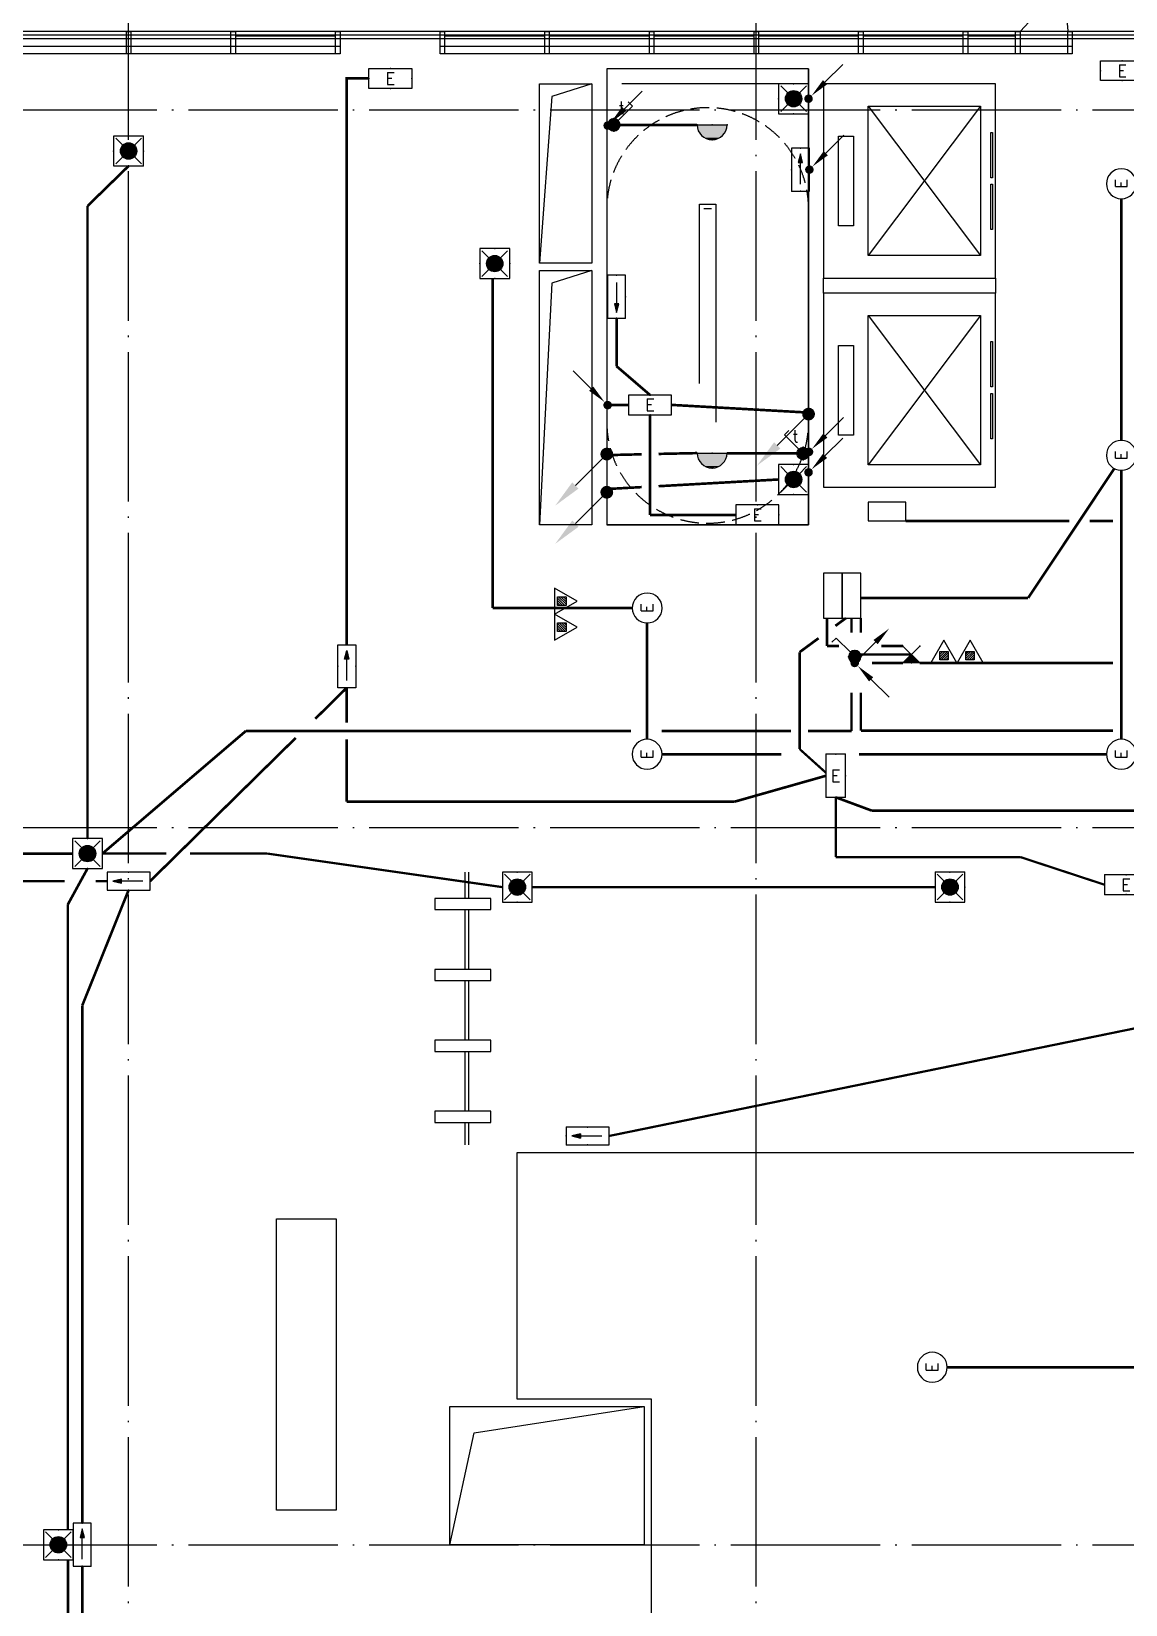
# Model space of a CAD drawing. Extents: x -2209072 to 495824, y -92434 to 572724.
# Drawn here: x 66500 to 81142, y 36400 to 57450 of the extents above; entities that cross this region are included whole.
import ezdxf
from ezdxf.enums import TextEntityAlignment as Align
from ezdxf.xclip import XClip

# ---------------------------------------------------------------- set-up
doc = ezdxf.new("R2010")
doc.units = 0
doc.header["$LTSCALE"] = 1000
doc.header["$MEASUREMENT"] = 0
for name, pattern in [('DASH', [0.35, 0.25, -0.1]), ('X-104 6#7#平面$0$104-1112 结构$0$$AUDIT_BAD_LTYPE1', [0]), ('X-104 6#7#平面$0$DASH', [0.35, 0.25, -0.1]), ('X-104 6#7#平面$0$DOTE', [2.42, 2, -0.2, 0.02, -0.2]), ('梯段6、7$0$DASH', [0.35, 0.25, -0.1])]:
    doc.linetypes.add(name, pattern=pattern)
doc.layers.get('0').update_dxf_attribs({"linetype": 'CONTINUOUS'})
doc.layers.get('Defpoints').update_dxf_attribs({"linetype": 'CONTINUOUS'})
doc.layers.add('6#7#幕墙$0$04-不打印_辅助线', color=165, linetype='CONTINUOUS', plot=False)
for name, color, linetype in [('6#7#幕墙$0$A-C_玻璃幕墙', 140, 'CONTINUOUS'), ('6#7#幕墙$0$A-C_窗', 140, 'CONTINUOUS'), ('6#7#幕墙$0$A-金属背板', 30, 'CONTINUOUS'), ('EQUIP-照明', 3, 'CONTINUOUS'), ('EQUIP-箱柜', 3, 'CONTINUOUS'), ('LWIRE', 4, 'CONTINUOUS'), ('TEL_TEXT', 3, 'CONTINUOUS'), ('WIRE-应急', 2, 'DASH'), ('WIRE-照明', 1, 'CONTINUOUS'), ('X-104 6#7#平面$0$01-标注_轴线坐标', 132, 'CONTINUOUS'), ('X-104 6#7#平面$0$A-E_电梯', 171, 'CONTINUOUS'), ('X-104 6#7#平面$0$A-SUR_看线', 231, 'CONTINUOUS'), ('X-104 6#7#平面$0$A-TECH_结构', 21, 'CONTINUOUS'), ('X-104 6#7#平面$0$A_AXIS-轴线', 36, 'X-104 6#7#平面$0$DOTE'), ('X-104 6#7#平面$0$EQUIP_消防-01', 7, 'CONTINUOUS'), ('X-104 6#7#平面$0$TWT_TEXT', 7, 'CONTINUOUS'), ('X-104 6#7#平面$0$水-消防_消火栓', 41, 'CONTINUOUS'), ('梯段6、7$0$A-E_楼梯', 171, 'CONTINUOUS')]:
    doc.layers.add(name, color=color, linetype=linetype)
doc.layers.add('X-104 6#7#平面$0$000套内', color=226, linetype='CONTINUOUS', lineweight=30, plot=False)
doc.styles.add('_TEL_DIM', font='SIMPLEX', dxfattribs={"width": 0.8, "height": 3.5, "bigfont": 'HZTXT'})
doc.styles.get("Standard").update_dxf_attribs({"font": 'gbenor.shx', "bigfont": 'gbcbig.shx'})

# ---------------------------------------------------------------- blocks, each defined once
blk = doc.blocks.new('$equip$00001838')
blk.add_circle((0, 0), 0.5)
at = {"color": 7, "style": '_TEL_DIM'}
blk.add_attdef('$TEXT$', text='', height=0.4, dxfattribs=at).set_placement((0, 0), align=Align.MIDDLE_CENTER)
at = {"color": 7, "style": '_TEL_DIM', "flags": 1}
blk.add_attdef('A', text='', height=0.00002, dxfattribs=at).set_placement((0, 0), align=Align.MIDDLE_CENTER)
blk = doc.blocks.new('$equip_U$00000189(HT0843)')
at = {"color": 2}
for p, q in [((-0.72, 0.66), (-0.72, 0)), ((0.72, 0.66), (-0.72, 0.66)), ((0.72, 0), (0.72, 0.66)), ((-0.72, 0), (0.72, 0))]:
    blk.add_line(p, q, dxfattribs=at)
at = {"color": 2, "const_width": 0.0125}
for points in [[(0.72, 0.66), (0.72, 0.66), (-0.72, 0.66)], [(-0.72, 0.66), (-0.72, 0)], [(0.72, 0), (0.72, 0.66)], [(-0.72, 0), (0.72, 0)]]:
    blk.add_lwpolyline(points, dxfattribs=at)
at = {"color": 2}
blk.add_lwpolyline([(-0.72, 0.66), (-0.72, 0)], dxfattribs=at)
for p in [(0, 0.66), (-0.72, 0.33), (0, 0), (0.72, 0.33)]:
    blk.add_point(p)
at = {"color": 7, "style": '_TEL_DIM'}
blk.add_attdef('$TEXT$', text='', height=0.4, dxfattribs=at).set_placement((0, 0.33), align=Align.MIDDLE_CENTER)
at = {"color": 7, "style": '_TEL_DIM', "flags": 1}
blk.add_attdef('A', text='', height=0.000025, dxfattribs=at).set_placement((0, 0), align=Align.MIDDLE_CENTER)
blk = doc.blocks.new('$equip$00001962')
for p, q in [((0.147, 0.356), (0.625, 0.833)), ((0.625, 0.833), (0.766, 0.692))]:
    blk.add_line(p, q)
blk.add_circle((0, 0.208), 0.208)
for p in [(-0.208, 0.208), (0, 0.417), (0, 0), (0.208, 0.208)]:
    blk.add_point(p)
for points in [[(-0.18, 0.313), (0.18, 0.313), (-0.208, 0.208), (0.208, 0.208)], [(-0.18, 0.104), (0.18, 0.104), (-0.208, 0.208), (0.208, 0.208)], [(-0.104, 0.389), (0.104, 0.389), (-0.18, 0.313), (0.18, 0.313)], [(-0.104, 0.028), (0.104, 0.028), (-0.18, 0.104), (0.18, 0.104)], [(0, 0.417), (0, 0.417), (-0.104, 0.389), (0.104, 0.389)], [(0, 0), (0, 0), (-0.104, 0.028), (0.104, 0.028)]]:
    blk.add_solid(points)
at = {"layer": 'TEL_TEXT', "style": '_TEL_DIM', "flags": 1}
blk.add_attdef('A', text='', height=0.00002, dxfattribs=at).set_placement((0, 0), align=Align.MIDDLE_CENTER)
blk = doc.blocks.new('$equip$00001154')
for p, q in [((0, 0.283), (0, -0.283)), ((0, 0.283), (0.566, -0.283)), ((0.566, 0.283), (0, -0.283))]:
    blk.add_line(p, q)
for p in [(0, 0.004), (0.283, 0), (0.566, 0.283), (0.566, -0.283)]:
    blk.add_point(p)
blk.add_solid([(0, -0.283), (0.283, 0), (0, 0.283)])
at = {"layer": 'TEL_TEXT', "style": '_TEL_DIM', "flags": 1}
blk.add_attdef('A', text='', height=0.00002, dxfattribs=at).set_placement((0, 0), align=Align.MIDDLE_CENTER)
blk = doc.blocks.new('$TelecSys$00000081')
for p, q in [((0.104, 0.104), (0.104, 0.104)), ((-0.104, -0.104), (-0.104, -0.104)), ((-1.15, -1.15), (-0.55, -0.55))]:
    blk.add_line(p, q)
at = {"const_width": 0.142}
blk.add_lwpolyline([(0.071, 0, 1), (-0.071, 0, 1)], format="xyb", close=True, dxfattribs=at)
blk.add_solid([(-0.62, -0.48), (-0.48, -0.62), (-0.1, -0.1)])
at = {"width": 0.8, "flags": 9}
blk.add_attdef('A', (0, 0), '', height=0.00002, rotation=180, dxfattribs=at)
blk = doc.blocks.new('$TelecSys$00000079')
for p, q in [((0.7, 0.7), (0, 0)), ((0.104, 0.104), (0.104, 0.104)), ((-0.104, -0.104), (-0.104, -0.104))]:
    blk.add_line(p, q)
at = {"const_width": 0.142}
blk.add_lwpolyline([(-0.071, 0, 1), (0.071, 0, 1)], format="xyb", close=True, dxfattribs=at)
blk.add_solid([(0.63, 0.77), (0.77, 0.63), (1.15, 1.15)])
at = {"width": 0.8, "flags": 9}
blk.add_attdef('A', (0, 0), '', height=0.00002, dxfattribs=at)
blk = doc.blocks.new('$equip$00002540')
blk.add_hatch(color=256).paths.add_polyline_path([(0.24, 0.372), (0.24, 0.228), (0.528, 0.3)])
for p, q in [((-0.72, 0.6), (-0.72, 0)), ((0.72, 0.6), (-0.72, 0.6)), ((0.72, 0), (0.72, 0.6)), ((-0.72, 0), (0.72, 0)), ((0.24, 0.372), (0.24, 0.228)), ((0.528, 0.3), (0.24, 0.372)), ((0.24, 0.228), (0.528, 0.3))]:
    blk.add_line(p, q)
at = {"color": 7}
blk.add_line((-0.48, 0.3), (0.48, 0.3), dxfattribs=at)
at = {"const_width": 0.02}
blk.add_lwpolyline([(-0.72, 0.6), (-0.72, 0), (0.72, 0), (0.72, 0.6), (-0.72, 0.6), (-0.72, 0)], dxfattribs=at)
for p in [(0, 0.6), (-0.72, 0.3), (0, 0), (0.72, 0.3)]:
    blk.add_point(p)
at = {"color": 7, "style": '_TEL_DIM', "flags": 1}
blk.add_attdef('A', text='', height=0.00002, dxfattribs=at).set_placement((0, 0), align=Align.MIDDLE_CENTER)
blk = doc.blocks.new('$equip$00001168')
blk.add_line((-0.5, 0), (0.5, 0))
blk.add_arc((0, 0), 0.5, 180, 0)
for p in [(-0.5, 0), (0, 0), (0.5, 0), (0, -0.5)]:
    blk.add_point(p)
for points in [[(0.433, -0.25), (-0.433, -0.25), (0.5, 0), (-0.5, 0)], [(0.25, -0.433), (-0.25, -0.433), (0.433, -0.25), (-0.433, -0.25)], [(0, -0.5), (0, -0.5), (0.25, -0.433), (-0.25, -0.433)]]:
    blk.add_solid(points)
at = {"flags": 9}
blk.add_attdef('A', (0, 0), '', height=0.00002, dxfattribs=at)
blk = doc.blocks.new('$equip$00001822')
for p, q in [((0.147, 0.356), (0.625, 0.833)), ((0.625, 0.833), (0.766, 0.692))]:
    blk.add_line(p, q)
blk.add_circle((0, 0.208), 0.208)
for p in [(-0.208, 0.208), (-0.015, 0.001), (0, 0.417), (0.208, 0.208)]:
    blk.add_point(p)
for points in [[(-0.18, 0.313), (0.18, 0.313), (-0.208, 0.208), (0.208, 0.208)], [(-0.18, 0.104), (0.18, 0.104), (-0.208, 0.208), (0.208, 0.208)], [(-0.104, 0.389), (0.104, 0.389), (-0.18, 0.313), (0.18, 0.313)], [(-0.104, 0.028), (0.104, 0.028), (-0.18, 0.104), (0.18, 0.104)], [(0, 0.417), (0, 0.417), (-0.104, 0.389), (0.104, 0.389)], [(0, 0), (0, 0), (-0.104, 0.028), (0.104, 0.028)]]:
    blk.add_solid(points)
at = {"color": 7, "style": '_TEL_DIM'}
blk.add_attdef('$TEXT$', text='', height=0.4, dxfattribs=at).set_placement((0.581, 0.465), align=Align.MIDDLE_CENTER)
at = {"color": 7, "style": '_TEL_DIM', "flags": 1}
blk.add_attdef('A', text='', height=0.00002, dxfattribs=at).set_placement((0, 0), align=Align.MIDDLE_CENTER)
blk = doc.blocks.new('$TelecSys$00000078')
for p, q in [((1.15, 1.15), (0.55, 0.55)), ((0.104, 0.104), (0.104, 0.104)), ((-0.104, -0.104), (-0.104, -0.104))]:
    blk.add_line(p, q)
at = {"const_width": 0.142}
blk.add_lwpolyline([(-0.071, 0, 1), (0.071, 0, 1)], format="xyb", close=True, dxfattribs=at)
blk.add_solid([(0.62, 0.48), (0.48, 0.62), (0.1, 0.1)])
at = {"width": 0.8, "flags": 9}
blk.add_attdef('A', (0, 0), '', height=0.00002, dxfattribs=at)
blk = doc.blocks.new('$equip$00002604')
blk.add_hatch(color=256).paths.add_polyline_path([(0.275, 0.5, 1), (-0.274, 0.5, 1)])
for p, q in [((-0.429, 0.929), (-0.194, 0.694)), ((0.194, 0.694), (0.429, 0.929)), ((-0.429, 0.071), (-0.194, 0.306)), ((0.194, 0.306), (0.429, 0.071))]:
    blk.add_line(p, q)
at = {"const_width": 0.02}
blk.add_lwpolyline([(-0.5, 1), (-0.5, 0), (0.5, 0), (0.5, 1), (-0.5, 1), (-0.5, 0)], dxfattribs=at)
blk.add_lwpolyline([(-0.5, 1), (-0.5, 0), (0.5, 0), (0.5, 1)], close=True)
blk.add_circle((0, 0.5), 0.275)
for p in [(0, 1), (-0.5, 0.5), (0, 0), (0.5, 0.5)]:
    blk.add_point(p)
at = {"color": 7, "style": '_TEL_DIM', "flags": 1}
blk.add_attdef('A', text='', height=0.000025, dxfattribs=at).set_placement((0, 0), align=Align.MIDDLE_CENTER)
blk = doc.blocks.new('$equip_U$00000292(HT0843)')
for p in [(0, 1), (-0.5, 0.5), (0.5, 0.5)]:
    blk.add_point(p)
blk.add_blockref('$equip$00002604', (0, 0))
at = {"color": 7, "style": '_TEL_DIM', "flags": 1}
for tag in ['A', 'REMARK']:
    blk.add_attdef(tag, text='', height=0.000025, dxfattribs=at).set_placement((0, 0), align=Align.MIDDLE_CENTER)
blk = doc.blocks.new('X-104 6#7#平面$0$A$C1863634F')
at = {"layer": 'X-104 6#7#平面$0$A_AXIS-轴线'}
for points in [[(67800, -4500), (67800, 60900)], [(76200, -4500), (76200, 60900)], [(-4000, 56400), (117300, 56400)], [(-4000, 46800), (117300, 46800)], [(-4000, 37200), (117300, 37200)]]:
    blk.add_lwpolyline(points, dxfattribs=at)
blk = doc.blocks.new('X-104 6#7#平面$0$efrgh')
at = {"layer": 'X-104 6#7#平面$0$A-TECH_结构'}
blk.add_lwpolyline([(59650, 20550), (67750, 20550), (67750, 22300), (70800, 22300), (70800, 32300), (68400, 32300), (68400, 35600), (110750, 35600), (110750, 57400), (58450, 57400)], dxfattribs=at)
blk = doc.blocks.new('X-104 6#7#平面$0$fgdhghjhj')
at = {"layer": 'X-104 6#7#平面$0$A-TECH_结构'}
for points in [[(73300, 56750), (74000, 56750), (74000, 54350), (73300, 54350)], [(73300, 54250), (74000, 54250), (74000, 50850), (73300, 50850)]]:
    blk.add_lwpolyline(points, close=True, dxfattribs=at)
for points in [[(74000, 56750), (73466, 56580), (73300, 54350)], [(74000, 54250), (73466, 54080), (73300, 50850)], [(72100, 37200), (72425, 38697), (74700, 39050)], [(72100, 39050), (74700, 39050), (74700, 37200), (72100, 37200), (72100, 39050)]]:
    blk.add_lwpolyline(points, dxfattribs=at)
blk = doc.blocks.new('梯段6、7')
at = {"color": 8, "linetype": '梯段6、7$0$DASH'}
for centre, radius, start, end in [((49800, 3400), 1350, 0, 180), ((49800, -6700), 1350, 0, 180), ((49800, -9820), 1350, 180, 0), ((49800, -16500), 1350, 0, 180), ((49800, -19820), 1350, 180, 0), ((20965, -27260), 1650, 0, 180), ((49800, -27020), 1350, 0, 180), ((20965, -29600), 1650, 180, 0), ((49800, -29880), 1350, 180, 0), ((49800, -57378), 1350, 0, 180), ((20965, -58198), 1650, 0, 180), ((49800, -59458), 1350, 180, 0), ((20965, -60358), 1650, 180, 0), ((49800, -67528), 1350, 0, 180), ((20965, -68018), 1650, 0, 180), ((49800, -70128), 1350, 180, 0), ((20965, -70358), 1650, 180, 0), ((49800, -79978), 1350, 180, 0)]:
    blk.add_arc(centre, radius, start, end, dxfattribs=at)
at = {"layer": 'Defpoints'}
for points in [[(44800, 6850), (54800, 6850), (54800, -3150), (44800, -3150)], [(51150, 4950), (48450, 4950), (48450, -1150), (51150, -1150)], [(44800, -3150), (54800, -3150), (54800, -13150), (44800, -13150)], [(51150, -5150), (48450, -5150), (48450, -11250), (51150, -11250)], [(44800, -13150), (54800, -13150), (54800, -23150), (44800, -23150)], [(51150, -15150), (48450, -15150), (48450, -21250), (51150, -21250)], [(15665, -23150), (25665, -23150), (25665, -33150), (15665, -33150)], [(44800, -23150), (54800, -23150), (54800, -33150), (44800, -33150)], [(19315, -24850), (22615, -24850), (22615, -31250), (19315, -31250)], [(48450, -25150), (51150, -25150), (51150, -31250), (48450, -31250)], [(15665, -53908), (25665, -53908), (25665, -63908), (15665, -63908)], [(44800, -53908), (54800, -53908), (54800, -63908), (44800, -63908)], [(19315, -55608), (22615, -55608), (22615, -62008), (19315, -62008)], [(51150, -55908), (48450, -55908), (48450, -62008), (51150, -62008)], [(15665, -63908), (25665, -63908), (25665, -73908), (15665, -73908)], [(44800, -63908), (54800, -63908), (54800, -73908), (44800, -73908)], [(19315, -65608), (22615, -65608), (22615, -72008), (19315, -72008)], [(51150, -65908), (48450, -65908), (48450, -72008), (51150, -72008)], [(15665, -73908), (25665, -73908), (25665, -83908), (15665, -83908)], [(44800, -73908), (54800, -73908), (54800, -83908), (44800, -83908)], [(19315, -75608), (22615, -75608), (22615, -82008), (19315, -82008)], [(51150, -75908), (48450, -75908), (48450, -82008), (51150, -82008)]]:
    blk.add_lwpolyline(points, close=True, dxfattribs=at)
for points in [[(47328, -61608), (52128, -61608)], [(47328, -71608), (52128, -71608)], [(47328, -81608), (52128, -81608)]]:
    blk.add_lwpolyline(points, dxfattribs=at)
at = {"layer": '梯段6、7$0$A-E_楼梯'}
for p, q in [((49850, -16500), (49750, -16500)), ((49750, -16700), (49750, -16500)), ((49850, -18517), (49850, -16500)), ((49850, -16500), (51150, -16500)), ((49910, -16700), (49910, -16500)), ((49910, -16500), (51150, -16500)), ((49850, -16760), (51150, -16760)), ((51150, -17893), (51150, -16700)), ((49850, -17020), (51150, -17020)), ((49850, -17280), (51150, -17280)), ((49850, -17540), (51150, -17540)), ((49850, -17800), (51150, -17800)), ((49850, -18060), (50801, -18060)), ((50553, -18179), (51150, -17893)), ((50573, -18281), (51150, -18003)), ((51150, -19820), (51150, -18003)), ((49850, -18517), (50409, -18248)), ((50429, -18350), (50396, -18174)), ((50396, -18174), (50588, -18362)), ((50588, -18362), (50553, -18179)), ((50616, -18260), (51150, -18260)), ((49850, -18320), (50259, -18320)), ((49850, -18627), (50429, -18350)), ((50074, -18520), (51150, -18520)), ((49850, -19820), (49850, -18627)), ((49850, -18780), (51150, -18780)), ((49850, -19040), (51150, -19040)), ((49850, -19300), (51150, -19300)), ((49850, -19560), (51150, -19560)), ((49750, -19820), (49853, -19820)), ((49850, -19820), (51150, -19820)), ((49750, -27020), (49850, -27020)), ((65868, -53275), (106225, -53275)), ((66772, -53643), (68592, -54825)), ((66707, -53743), (68846, -55133)), ((66839, -56653), (68977, -55263)), ((65910, -56514), (63784, -56514)), ((66542, -56514), (65910, -56514)), ((66572, -56634), (63784, -56634)), ((66542, -56677), (68846, -58173)), ((66772, -56683), (68592, -57865)), ((66802, -59525), (64634, -59525)), ((66792, -59525), (106225, -59525)), ((49690, -78442), (49690, -77318)), ((49690, -77318), (49910, -77318)), ((49750, -78418), (49750, -77378)), ((49750, -77378), (49850, -77378)), ((49850, -77378), (49850, -80038)), ((49910, -77318), (49910, -80038)), ((48450, -80108), (48450, -80048)), ((49910, -80038), (49850, -80038))]:
    blk.add_line(p, q, dxfattribs=at)
for points in [[(49690, -19880), (49910, -19880), (49910, -16440), (49690, -16440), (49690, -19880)], [(49690, -29360), (49690, -26960), (49910, -26960), (49910, -29880)], [(51150, -29880), (51150, -29620)], [(66542, -53444), (66542, -53275), (66154, -53275)], [(66542, -53305), (66542, -53705), (66342, -53705), (66342, -53305)], [(68882, -54964), (68882, -54795), (68622, -54795), (68622, -54626), (68362, -54626), (68362, -54457), (68102, -54457), (68102, -54288), (67842, -54288), (67842, -54119), (67582, -54119), (67582, -53950), (67322, -53950), (67322, -53781), (67062, -53781), (67062, -53613), (66802, -53613), (66802, -53444), (66542, -53444)], [(68852, -54964), (68852, -54825), (68592, -54825), (68592, -54656), (68332, -54656), (68332, -54487), (68072, -54487), (68072, -54318), (67812, -54318), (67812, -54149), (67552, -54149), (67552, -53980), (67292, -53980), (67292, -53811), (67032, -53811), (67032, -53643), (66772, -53643), (66772, -53474), (66542, -53474)], [(66802, -56484), (66802, -56315), (67062, -56315), (67062, -56146), (67322, -56146), (67322, -55977), (67582, -55977), (67582, -55808), (67842, -55808), (67842, -55640), (68102, -55640), (68102, -55471), (68362, -55471), (68362, -55302), (68622, -55302), (68622, -55133), (68882, -55133), (68882, -54964), (69142, -54964)], [(66832, -56484), (66832, -56345), (67092, -56345), (67092, -56176), (67352, -56176), (67352, -56007), (67612, -56007), (67612, -55838), (67872, -55838), (67872, -55670), (68132, -55670), (68132, -55501), (68392, -55501), (68392, -55332), (68652, -55332), (68652, -55163), (68912, -55163), (68912, -54994), (69142, -54994)], [(69112, -54994), (69112, -55394), (68912, -55394), (68912, -54994)], [(68882, -58004), (68882, -57835), (68622, -57835), (68622, -57667), (68362, -57667), (68362, -57498), (68102, -57498), (68102, -57329), (67842, -57329), (67842, -57160), (67582, -57160), (67582, -56991), (67322, -56991), (67322, -56822), (67062, -56822), (67062, -56653), (66802, -56653), (66802, -56484), (66542, -56484)], [(68852, -58004), (68852, -57865), (68592, -57865), (68592, -57697), (68332, -57697), (68332, -57528), (68072, -57528), (68072, -57359), (67812, -57359), (67812, -57190), (67552, -57190), (67552, -57021), (67292, -57021), (67292, -56852), (67032, -56852), (67032, -56683), (66772, -56683), (66772, -56514), (66542, -56514)], [(66772, -56514), (66772, -56914), (66572, -56914), (66572, -56514)], [(66802, -59525), (66802, -59356), (67062, -59356), (67062, -59187), (67322, -59187), (67322, -59018), (67582, -59018), (67582, -58849), (67842, -58849), (67842, -58680), (68102, -58680), (68102, -58511), (68362, -58511), (68362, -58342), (68622, -58342), (68622, -58173), (68882, -58173), (68882, -58004), (69142, -58004)]]:
    blk.add_lwpolyline(points, dxfattribs=at)
for p in [(66792, -53444), (66792, -53613), (66792, -53781), (66792, -53950), (66792, -54119), (66792, -54288), (66792, -54457), (66792, -54626), (66792, -54795), (66792, -54964), (66792, -55133), (66792, -55302), (66792, -55471), (66792, -55640), (66792, -55808), (66792, -55977), (66792, -56146), (66792, -56315), (66792, -56484), (66792, -56653), (66792, -56822), (66792, -56991), (66792, -57160), (66792, -57329), (66792, -57498), (66792, -57667), (66792, -57835), (66792, -58004), (66792, -58173), (66792, -58342), (66792, -58511), (66792, -58680), (66792, -58849), (66792, -59018), (66792, -59187), (66792, -59356)]:
    blk.add_point(p, dxfattribs=at)
blk = doc.blocks.new('A-电梯2623')
for p, q in [((-575, 1900), (-575, 2100)), ((-575, 2100), (625, 2100)), ((625, 1900), (-575, 1900)), ((625, 2100), (625, 1900)), ((-975, 200), (-975, 1700)), ((-975, 1700), (1025, 1700)), ((1025, 1700), (-975, 200)), ((1025, 200), (-975, 1700)), ((1025, 1700), (1025, 200)), ((1025, 200), (-975, 200))]:
    blk.add_line(p, q)
for points in [[(-1275, 0), (1325, 0), (1325, 2300), (-1275, 2300)], [(-625, 38), (-625, 59), (-18, 59), (-18, 38)], [(68, 38), (68, 59), (675, 59), (675, 38)]]:
    blk.add_lwpolyline(points, close=True)
blk = doc.blocks.new('X-104 6#7#平面$0$dsgfgfhh')
at = {"layer": 'X-104 6#7#平面$0$A-TECH_结构', "linetype": 'X-104 6#7#平面$0$DASH'}
blk.add_lwpolyline([(-19150, 5550), (-16850, 5550), (-16850, 5350), (-19150, 5350)], close=True, dxfattribs=at)
ref = blk.add_blockref('梯段6、7', (-70500, 33500))
XClip(ref).set_block_clipping_path([(48450.0031136706, -31250.0000000026), (51150.0031136755, -25150.0000000026)])
at = {"layer": 'X-104 6#7#平面$0$A-E_电梯', "rotation": 90}
for p in [(-16850, 6825), (-16850, 4025)]:
    blk.add_blockref('A-电梯2623', p, dxfattribs=at)
blk = doc.blocks.new('*U1655')
at = {"layer": '6#7#幕墙$0$A-金属背板'}
blk.add_lwpolyline([(-670, 5), (-670, -5), (670, -5), (670, 5)], close=True, dxfattribs=at)
blk = doc.blocks.new('*U1656')
at = {"layer": '6#7#幕墙$0$A-C_玻璃幕墙', "color": 0, "linetype": 'ByBlock', "lineweight": -2, "transparency": 16777216}
for p in [(0, 0), (1400, 0), (2800, 0)]:
    blk.add_blockref('*U1655', p, dxfattribs=at)
blk = doc.blocks.new('6#7#幕墙$0$fdgdfh')
at = {"layer": '6#7#幕墙$0$A-C_玻璃幕墙', "extrusion": (0, 0, -1)}
blk.add_line((30, 300), (474, 774), dxfattribs=at)
blk.add_arc((0, 300), 670, 135, 180, dxfattribs=at)
at = {"layer": '6#7#幕墙$0$A-C_窗'}
for points in [[(-30, 300), (30, 300), (30, 0), (-30, 0)], [(670, 300), (730, 300), (730, 0), (670, 0)]]:
    blk.add_lwpolyline(points, close=True, dxfattribs=at)
blk = doc.blocks.new('6#7#幕墙')
at = {"layer": '6#7#幕墙$0$04-不打印_辅助线'}
blk.add_lwpolyline([(110700, 55950), (110700, 57350), (58500, 57350), (58500, 35650), (59000, 35650), (59000, 32250), (38450, 32250), (38450, 31500), (38450, 31500), (38450, 23100), (38450, 23100), (38450, 22350), (41550, 22350), (41550, 20150), (-900, 20150), (-900, -1550), (51300, -1550), (51300, 9200)], dxfattribs=at)
at = {"layer": '6#7#幕墙$0$A-C_玻璃幕墙'}
for points in [[(110800, 55950), (110800, 57450), (58400, 57450), (58400, 35550), (58900, 35550), (58900, 32350), (38350, 32350), (38350, 30070)], [(70630, 57400), (58450, 57400), (58450, 45170)], [(80430, 57400), (71970, 57400)], [(70630, 57250), (58600, 57250), (58600, 45170)], [(70630, 57150), (58700, 57150), (58700, 45170)], [(80430, 57250), (71970, 57250)], [(80430, 57150), (71970, 57150)]]:
    blk.add_lwpolyline(points, dxfattribs=at)
for points in [[(67770, 57450), (67830, 57450), (67830, 57150), (67770, 57150)], [(69170, 57450), (69230, 57450), (69230, 57150), (69170, 57150)], [(70570, 57450), (70630, 57450), (70630, 57150), (70570, 57150)], [(71970, 57450), (72030, 57450), (72030, 57150), (71970, 57150)], [(73370, 57450), (73430, 57450), (73430, 57150), (73370, 57150)], [(74770, 57450), (74830, 57450), (74830, 57150), (74770, 57150)], [(76170, 57450), (76230, 57450), (76230, 57150), (76170, 57150)], [(77570, 57450), (77630, 57450), (77630, 57150), (77570, 57150)], [(78970, 57450), (79030, 57450), (79030, 57150), (78970, 57150)], [(80370, 57450), (80430, 57450), (80430, 57150), (80370, 57150)]]:
    blk.add_lwpolyline(points, close=True, dxfattribs=at)
at = {"layer": '6#7#幕墙$0$A-金属背板'}
for points in [[(69230, 57400), (69230, 57390), (70570, 57390), (70570, 57400)], [(76230, 57400), (76230, 57390), (77570, 57390), (77570, 57400)], [(77630, 57400), (77630, 57390), (78970, 57390), (78970, 57400)], [(79030, 57400), (79030, 57390), (79670, 57390), (79670, 57400)]]:
    blk.add_lwpolyline(points, close=True, dxfattribs=at)
at = {"layer": '6#7#幕墙$0$A-C_玻璃幕墙'}
for name, p in [('6#7#幕墙$0$fdgdfh', (79700, 57150)), ('*U1656', (72700, 57395))]:
    blk.add_blockref(name, p, dxfattribs=at)
blk = doc.blocks.new('X-104 6#7#平面$0$$TWTSYS$00000546')
h = blk.add_hatch()
h.set_pattern_fill('ANSI31', color=256, scale=200, style=0)
h.set_pattern_definition([(45, (-38543.802, -6670.83), (-17.67767, 17.67767), [])])
h.paths.add_polyline_path([(-65, 174), (65, 174), (65, 44), (-65, 44)])
for points in [[(0, 344), (-198, 0), (198, 0)], [(-65, 174), (65, 174), (65, 44), (-65, 44)]]:
    blk.add_lwpolyline(points, close=True)
blk = doc.blocks.new('X-104 6#7#平面$0$灭火器2')
at = {"layer": 'X-104 6#7#平面$0$EQUIP_消防-01', "xscale": 0.88, "yscale": 0.88, "zscale": 0.88, "rotation": 90}
for p in [(-4049632, -27064), (-4049632, -27413)]:
    blk.add_blockref('X-104 6#7#平面$0$$TWTSYS$00000546', p, dxfattribs=at)
blk = doc.blocks.new('X-104 6#7#平面$0$灭火器1')
at = {"layer": 'X-104 6#7#平面$0$EQUIP_消防-01', "xscale": 0.88, "yscale": 0.88, "zscale": 0.88, "rotation": 270}
for p in [(283402, 14626), (283402, 14277)]:
    blk.add_blockref('X-104 6#7#平面$0$$TWTSYS$00000546', p, dxfattribs=at)
blk = doc.blocks.new('X-104 6#7#平面$0$A$C61334207')
at = {"layer": 'X-104 6#7#平面$0$EQUIP_消防-01', "rotation": 270}
blk.add_blockref('X-104 6#7#平面$0$灭火器2', (106125, -4000630), dxfattribs=at)
at = {"layer": 'X-104 6#7#平面$0$TWT_TEXT', "linetype": 'ByBlock'}
blk.add_blockref('X-104 6#7#平面$0$灭火器1', (-209900, 35201), dxfattribs=at)
blk = doc.blocks.new('X-104 6#7#平面')
at = {"color": 2}
for points in [[(72300, 46200), (72300, 45850)], [(72350, 46200), (72350, 45850)], [(72300, 45700), (72300, 44900)], [(72350, 45700), (72350, 44900)], [(72300, 44750), (72300, 43950)], [(72350, 44750), (72350, 43950)], [(72300, 43800), (72300, 43000)], [(72350, 43800), (72350, 43000)], [(72300, 42850), (72300, 42550)], [(72350, 42850), (72350, 42550)]]:
    blk.add_lwpolyline(points, dxfattribs=at)
for points in [[(71900, 45850), (71900, 45700), (72650, 45700), (72650, 45850)], [(71900, 44900), (71900, 44750), (72650, 44750), (72650, 44900)], [(71900, 43950), (71900, 43800), (72650, 43800), (72650, 43950)], [(71900, 43000), (71900, 42850), (72650, 42850), (72650, 43000)], [(69778, 41561), (70578, 41561), (70578, 37661), (69778, 37661)]]:
    blk.add_lwpolyline(points, close=True, dxfattribs=at)
at = {"layer": 'X-104 6#7#平面$0$000套内'}
blk.add_lwpolyline([(84950, 46800), (84950, 46300), (86750, 46300), (86750, 46800), (96050, 46800), (96050, 48650), (96050, 48700), (96050, 55400), (101400, 55400), (101400, 57300), (110650, 57300), (110650, 35700), (74800, 35700), (74800, 39150), (73000, 39150), (73000, 42450), (82900, 42450), (82900, 46800), (82900, 46800), (82900, 46800), (84950, 46800)], dxfattribs=at)
at = {"layer": 'X-104 6#7#平面$0$A-SUR_看线'}
for p, q in [((76200, 57150), (74800, 57150)), ((76600, 56750), (74400, 56750))]:
    blk.add_line(p, q, dxfattribs=at)
at = {"linetype": 'X-104 6#7#平面$0$104-1112 结构$0$$AUDIT_BAD_LTYPE1'}
blk.add_blockref('X-104 6#7#平面$0$A$C61334207', (0, 0), dxfattribs=at)
for name, p in [('6#7#幕墙', (0, 0)), ('X-104 6#7#平面$0$dsgfgfhh', (96250, 48600)), ('X-104 6#7#平面$0$fgdhghjhj', (0, 0))]:
    blk.add_blockref(name, p)
at = {"layer": 'X-104 6#7#平面$0$01-标注_轴线坐标'}
blk.add_blockref('X-104 6#7#平面$0$A$C1863634F', (0, 0), dxfattribs=at)
at = {"layer": 'X-104 6#7#平面$0$水-消防_消火栓', "linetype": 'ByBlock'}
blk.add_blockref('X-104 6#7#平面$0$efrgh', (0, 0), dxfattribs=at)
blk = doc.blocks.new('$TelecSys$00000080')
for p, q in [((-0.7, -0.7), (0, 0)), ((0.104, 0.104), (0.104, 0.104)), ((-0.104, -0.104), (-0.104, -0.104))]:
    blk.add_line(p, q)
at = {"const_width": 0.142}
blk.add_lwpolyline([(0.071, 0, 1), (-0.071, 0, 1)], format="xyb", close=True, dxfattribs=at)
blk.add_solid([(-0.63, -0.77), (-0.77, -0.63), (-1.15, -1.15)])
at = {"width": 0.8, "flags": 9}
blk.add_attdef('A', (0, 0), '', height=0.00002, rotation=180, dxfattribs=at)
blk = doc.blocks.new('$equip$00002534')
for p, q in [((-0.72, 0.66), (-0.72, 0)), ((0.72, 0.66), (-0.72, 0.66)), ((0.72, 0), (0.72, 0.66)), ((-0.72, 0), (0.72, 0))]:
    blk.add_line(p, q)
at = {"const_width": 0.03}
blk.add_lwpolyline([(-0.72, 0.66), (-0.72, 0), (0.72, 0), (0.72, 0.66), (-0.72, 0.66), (-0.72, 0)], dxfattribs=at)
for p in [(0, 0.66), (-0.72, 0.33), (0, 0), (0.72, 0.33)]:
    blk.add_point(p)
at = {"color": 7, "style": '_TEL_DIM'}
blk.add_attdef('$TEXT$', text='', height=0.4, dxfattribs=at).set_placement((0, 0.33), align=Align.MIDDLE_CENTER)
at = {"color": 7, "style": '_TEL_DIM', "flags": 1}
blk.add_attdef('A', text='', height=0.00002, dxfattribs=at).set_placement((0, 0), align=Align.MIDDLE_CENTER)
blk = doc.blocks.new('$equip$00002541')
blk.add_hatch(color=256).paths.add_polyline_path([(-0.24, 0.372), (-0.528, 0.3), (-0.24, 0.228)])
for p, q in [((-0.72, 0.6), (-0.72, 0)), ((0.72, 0.6), (-0.72, 0.6)), ((0.72, 0), (0.72, 0.6)), ((-0.72, 0), (0.72, 0)), ((-0.24, 0.372), (-0.528, 0.3)), ((-0.528, 0.3), (-0.24, 0.228)), ((-0.24, 0.372), (-0.24, 0.228))]:
    blk.add_line(p, q)
at = {"color": 7}
blk.add_line((-0.48, 0.3), (0.48, 0.3), dxfattribs=at)
at = {"const_width": 0.03}
blk.add_lwpolyline([(-0.72, 0.6), (-0.72, 0), (0.72, 0), (0.72, 0.6), (-0.72, 0.6), (-0.72, 0)], dxfattribs=at)
for p in [(0, 0.6), (-0.72, 0.3), (0, 0), (0.72, 0.3)]:
    blk.add_point(p)
at = {"color": 7, "style": '_TEL_DIM', "flags": 1}
blk.add_attdef('A', text='', height=0.00002, dxfattribs=at).set_placement((0, 0), align=Align.MIDDLE_CENTER)

msp = doc.modelspace()

# ---------------------------------------------------------------- linework, layer by layer
at = {"layer": 'EQUIP-箱柜'}
for points in [[(78200, 51150), (77700, 51150), (77700, 50900), (78200, 50900)], [(77100, 50200), (77100, 49600), (77350, 49600), (77350, 50200)], [(77350, 50200), (77350, 49600), (77600, 49600), (77600, 50200)]]:
    msp.add_lwpolyline(points, close=True, dxfattribs=at)
at = {"layer": 'WIRE-应急', "linetype": 'DASH'}
for points, const_width in [([(71016, 56821), (70720, 56821), (70720, 49244)], 35), ([(67250, 55114), (67800, 55650)], 35), ([(81086, 51978), (81086, 55212)], 35), ([(67250, 46649), (67250, 55114)], 35), ([(72674, 49735), (72674, 54144)], 35), ([(74331, 53612), (74331, 52970)], 35), ([(74331, 52970), (74779, 52585)], 35), ([(74211, 52450), (74491, 52450)], 35), ([(75067, 52453), (76900, 52350)], 35), ([(74779, 52321), (74779, 50981)], 35), ([(80992, 51601), (79839, 49870)], 35), ([(81086, 51578), (81086, 47978)], 35), ([(74667, 51353), (74200, 51327)], 35), ([(76500, 51455), (74892, 51365)], 35), ([(74779, 50981), (75927, 50981)], 35), ([(74541, 49735), (72674, 49735)], 35), ([(77600, 49870), (79839, 49870)], 35), ([(74739, 49130), (74739, 49535)], 35), ([(77147, 49600), (77147, 49226)], 35), ([(77400, 49600), (77259, 49496)], 35), ([(77475, 49600), (77475, 49405)], 35), ([(77600, 49600), (77600, 49404)], 35), ([(77034, 49331), (76780, 49144)], 35), ([(74739, 47978), (74739, 49130)], 35), ([(76780, 47848), (76780, 49144)], 35), ([(77309, 49226), (77147, 49226)], 35), ([(78275, 49113), (77595, 49113)], 35), ([(78162, 49226), (77875, 49226)], 35), ([(77748, 49000), (78162, 49000)], 35), ([(78388, 49000), (80974, 49000)], 35), ([(70720, 48668), (70298, 48252)], 35), ([(70720, 48668), (70720, 48203)], 35), ([(77475, 48600), (77475, 48091)], 35), ([(77600, 48600), (77600, 48092)], 35), ([(67450, 46449), (69371, 48091)], 35), ([(70037, 47997), (68088, 46080)], 35), ([(74522, 48091), (69371, 48091)], 35), ([(70720, 47978), (70720, 47144)], 35), ([(76667, 48091), (74932, 48091)], 35), ([(77475, 48091), (76892, 48091)], 35), ([(77600, 48092), (80974, 48092)], 35), ([(76535, 47778), (74939, 47778)], 35), ([(77132, 47531), (76780, 47848)], 30), ([(80886, 47778), (77573, 47778)], 35), ([(77132, 47490), (75912, 47144)], 35), ([(75912, 47144), (70720, 47144)], 35), ([(77264, 47202), (77745, 47024)], 35), ([(77264, 47202), (77264, 46401)], 30), ([(77745, 47024), (81334, 47024)], 35), ([(60200, 46449), (67050, 46449)], 35), ([(67450, 46449), (68303, 46449)], 30), ([(68623, 46449), (69658, 46449)], 30), ([(69658, 46449), (72802, 46000)], 30), ([(77264, 46401), (79739, 46401)], 30), ([(80862, 46032), (79739, 46401)], 30), ([(67250, 46249), (66987, 45768)], 35), ([(66944, 46080), (58833, 46080)], 35), ([(67180, 44416), (67800, 45960)], 35), ([(67512, 46080), (67358, 46080)], 35), ([(78593, 46001), (73202, 46000)], 30), ([(66987, 37400), (66987, 45768)], 35), ([(67180, 37488), (67180, 44416)], 35), ([(74230, 42670), (82560, 44375)], 30), ([(82181, 39575), (78756, 39575)], 35), ([(66988, 37000), (66988, 31850)], 35), ([(67180, 36912), (67180, 32353)], 35)]:
    msp.add_lwpolyline(points, dxfattribs=dict(at, const_width=const_width))
at = {"layer": 'WIRE-照明', "linetype": 'Continuous', "const_width": 35}
for points in [[(75409, 56200), (74378, 56200)], [(74667, 51792), (74250, 51782)], [(75409, 51808), (74892, 51797)], [(75809, 51803), (76744, 51803)], [(78200, 50900), (80390, 50900)], [(80660, 50900), (80974, 50900)]]:
    msp.add_lwpolyline(points, dxfattribs=at)

# ---------------------------------------------------------------- block references
msp.add_blockref('X-104 6#7#平面', (0, 0))
at = {"layer": 'EQUIP-照明'}
ref = msp.add_blockref('$equip_U$00000189(HT0843)', (81097, 57057), dxfattribs=dict(at, xscale=-400, yscale=400, zscale=400, rotation=180))
ref.add_attrib('$TEXT$', 'E', dxfattribs={"layer": '0', "color": 7, "height": 160, "style": '_TEL_DIM'}).set_placement((81097, 56925), align=Align.MIDDLE_CENTER)
ref = msp.add_blockref('$equip_U$00000189(HT0843)', (71304, 56689), dxfattribs=dict(at, xscale=-400, yscale=400, zscale=400))
ref.add_attrib('$TEXT$', 'E', dxfattribs={"layer": '0', "color": 7, "height": 160, "style": '_TEL_DIM'}).set_placement((71304, 56821), align=Align.MIDDLE_CENTER)
at = {"layer": 'EQUIP-照明', "yscale": 400, "zscale": 400}
for name, p, xscale, rotation in [('$equip_U$00000292(HT0843)', (76900, 56550), 400, 90.00000000000001), ('$equip$00002604', (67800, 56050), 400, 180), ('$equip$00002540', (76911, 55600), 400, 90.00000000000001), ('$equip_U$00000292(HT0843)', (72900, 54344), 400, 90), ('$equip$00002540', (74211, 53900), 400, 270), ('$equip_U$00000292(HT0843)', (76900, 51455), 400, 90.00000000000001), ('$equip$00002540', (70600, 48956), -400, 270), ('$equip$00001154', (78275, 49000), -400, 270), ('$equip$00002604', (67450, 46449), 400, 90), ('$equip$00002540', (67800, 46200), 400, 180), ('$equip_U$00000292(HT0843)', (73002, 46200), 400, 180), ('$equip_U$00000292(HT0843)', (78793, 46201), 400, 180), ('$equip$00002540', (67300, 37200), 400, 90), ('$equip$00002604', (67060, 37200), 400, 90)]:
    msp.add_blockref(name, p, dxfattribs=dict(at, xscale=xscale, rotation=rotation))
at = {"layer": 'EQUIP-照明'}
ref = msp.add_blockref('$equip$00001822', (74211, 56200), dxfattribs=dict(at, xscale=-400, yscale=400, zscale=400, rotation=270))
ref.add_attrib('$TEXT$', 't', dxfattribs={"layer": '0', "color": 7, "height": 160, "style": '_TEL_DIM'}).set_placement((74397, 56432), align=Align.MIDDLE_CENTER)
at = {"layer": 'EQUIP-照明', "yscale": 400, "zscale": 400}
for name, p, xscale in [('$equip$00001168', (75609, 56200), 400), ('$equip$00001168', (75609, 51808), 400), ('$equip$00001962', (77518, 49000), -400), ('$equip$00002541', (73942, 42550), 400)]:
    msp.add_blockref(name, p, dxfattribs=dict(at, xscale=xscale))
at = {"layer": 'EQUIP-照明'}
ref = msp.add_blockref('$equip$00001838', (81086, 55412), dxfattribs=dict(at, xscale=-400, yscale=400, zscale=400, rotation=270))
ref.add_attrib('$TEXT$', 'E', dxfattribs={"layer": '0', "color": 7, "height": 160, "rotation": 90, "style": '_TEL_DIM'}).set_placement((81086, 55412), align=Align.MIDDLE_CENTER)
at = {"layer": 'EQUIP-照明', "xscale": 400, "yscale": 400, "zscale": 400}
for name, p in [('$equip_U$00000189(HT0843)', (74779, 52321)), ('$equip_U$00000189(HT0843)', (76215, 50850)), ('$equip$00002534', (81150, 45900))]:
    msp.add_blockref(name, p, dxfattribs=at).add_auto_attribs({'$TEXT$': 'E'})
at = {"layer": 'EQUIP-照明'}
ref = msp.add_blockref('$equip$00001822', (76911, 51803), dxfattribs=dict(at, xscale=400, yscale=400, zscale=400, rotation=90.00000000000001))
ref.add_attrib('$TEXT$', 't', dxfattribs={"layer": '0', "color": 7, "height": 160, "style": '_TEL_DIM'}).set_placement((76725, 52035), align=Align.MIDDLE_CENTER)
ref = msp.add_blockref('$equip$00001838', (81086, 51778), dxfattribs=dict(at, xscale=-400, yscale=400, zscale=400, rotation=270))
ref.add_attrib('$TEXT$', 'E', dxfattribs={"layer": '0', "color": 7, "height": 160, "rotation": 90, "style": '_TEL_DIM'}).set_placement((81086, 51778), align=Align.MIDDLE_CENTER)
ref = msp.add_blockref('$equip$00001838', (74741, 49735), dxfattribs=dict(at, xscale=-400, yscale=400, zscale=400, rotation=270))
ref.add_attrib('$TEXT$', 'E', dxfattribs={"layer": '0', "color": 7, "height": 160, "rotation": 90, "style": '_TEL_DIM'}).set_placement((74741, 49735), align=Align.MIDDLE_CENTER)
ref = msp.add_blockref('$equip$00001838', (74739, 47778), dxfattribs=dict(at, xscale=-400, yscale=400, zscale=400, rotation=270))
ref.add_attrib('$TEXT$', 'E', dxfattribs={"layer": '0', "color": 7, "height": 160, "rotation": 90, "style": '_TEL_DIM'}).set_placement((74739, 47778), align=Align.MIDDLE_CENTER)
ref = msp.add_blockref('$equip$00002534', (77396, 47490), dxfattribs=dict(at, xscale=400, yscale=400, zscale=400, rotation=90))
ref.add_attrib('$TEXT$', 'E', dxfattribs={"layer": '0', "color": 7, "height": 160, "style": '_TEL_DIM'}).set_placement((77264, 47490), align=Align.MIDDLE_CENTER)
ref = msp.add_blockref('$equip$00001838', (81086, 47778), dxfattribs=dict(at, xscale=-400, yscale=400, zscale=400, rotation=270))
ref.add_attrib('$TEXT$', 'E', dxfattribs={"layer": '0', "color": 7, "height": 160, "rotation": 90, "style": '_TEL_DIM'}).set_placement((81086, 47778), align=Align.MIDDLE_CENTER)
ref = msp.add_blockref('$equip$00001838', (78556, 39575), dxfattribs=dict(at, xscale=-400, yscale=400, zscale=400, rotation=270))
ref.add_attrib('$TEXT$', 'E', dxfattribs={"layer": '0', "color": 7, "height": 160, "rotation": 90, "style": '_TEL_DIM'}).set_placement((78556, 39575), align=Align.MIDDLE_CENTER)
at = {"layer": 'LWIRE'}
for name, p, xscale, yscale, zscale in [('$TelecSys$00000078', (76900, 56550), 400, 400, 400), ('$TelecSys$00000078', (74212, 56191), 400, 400, 400), ('$TelecSys$00000078', (76911, 55601), 400, 400, 400), ('$TelecSys$00000078', (74211, 52450), -400, 400, 400), ('$TelecSys$00000080', (76900, 52330), 600, 600, 600), ('$TelecSys$00000078', (76906, 51824), 400, 400, 400), ('$TelecSys$00000078', (76900, 51550), 400, 400, 400), ('$TelecSys$00000080', (74200, 51795), 600, 600, 600), ('$TelecSys$00000080', (74200, 51284), 600, 600, 600), ('$TelecSys$00000079', (77518, 49000), 400, 400, 400), ('$TelecSys$00000081', (77518, 49000), -400, 400, 400)]:
    msp.add_blockref(name, p, dxfattribs=dict(at, xscale=xscale, yscale=yscale, zscale=zscale))

doc.saveas('drawing.dxf')
